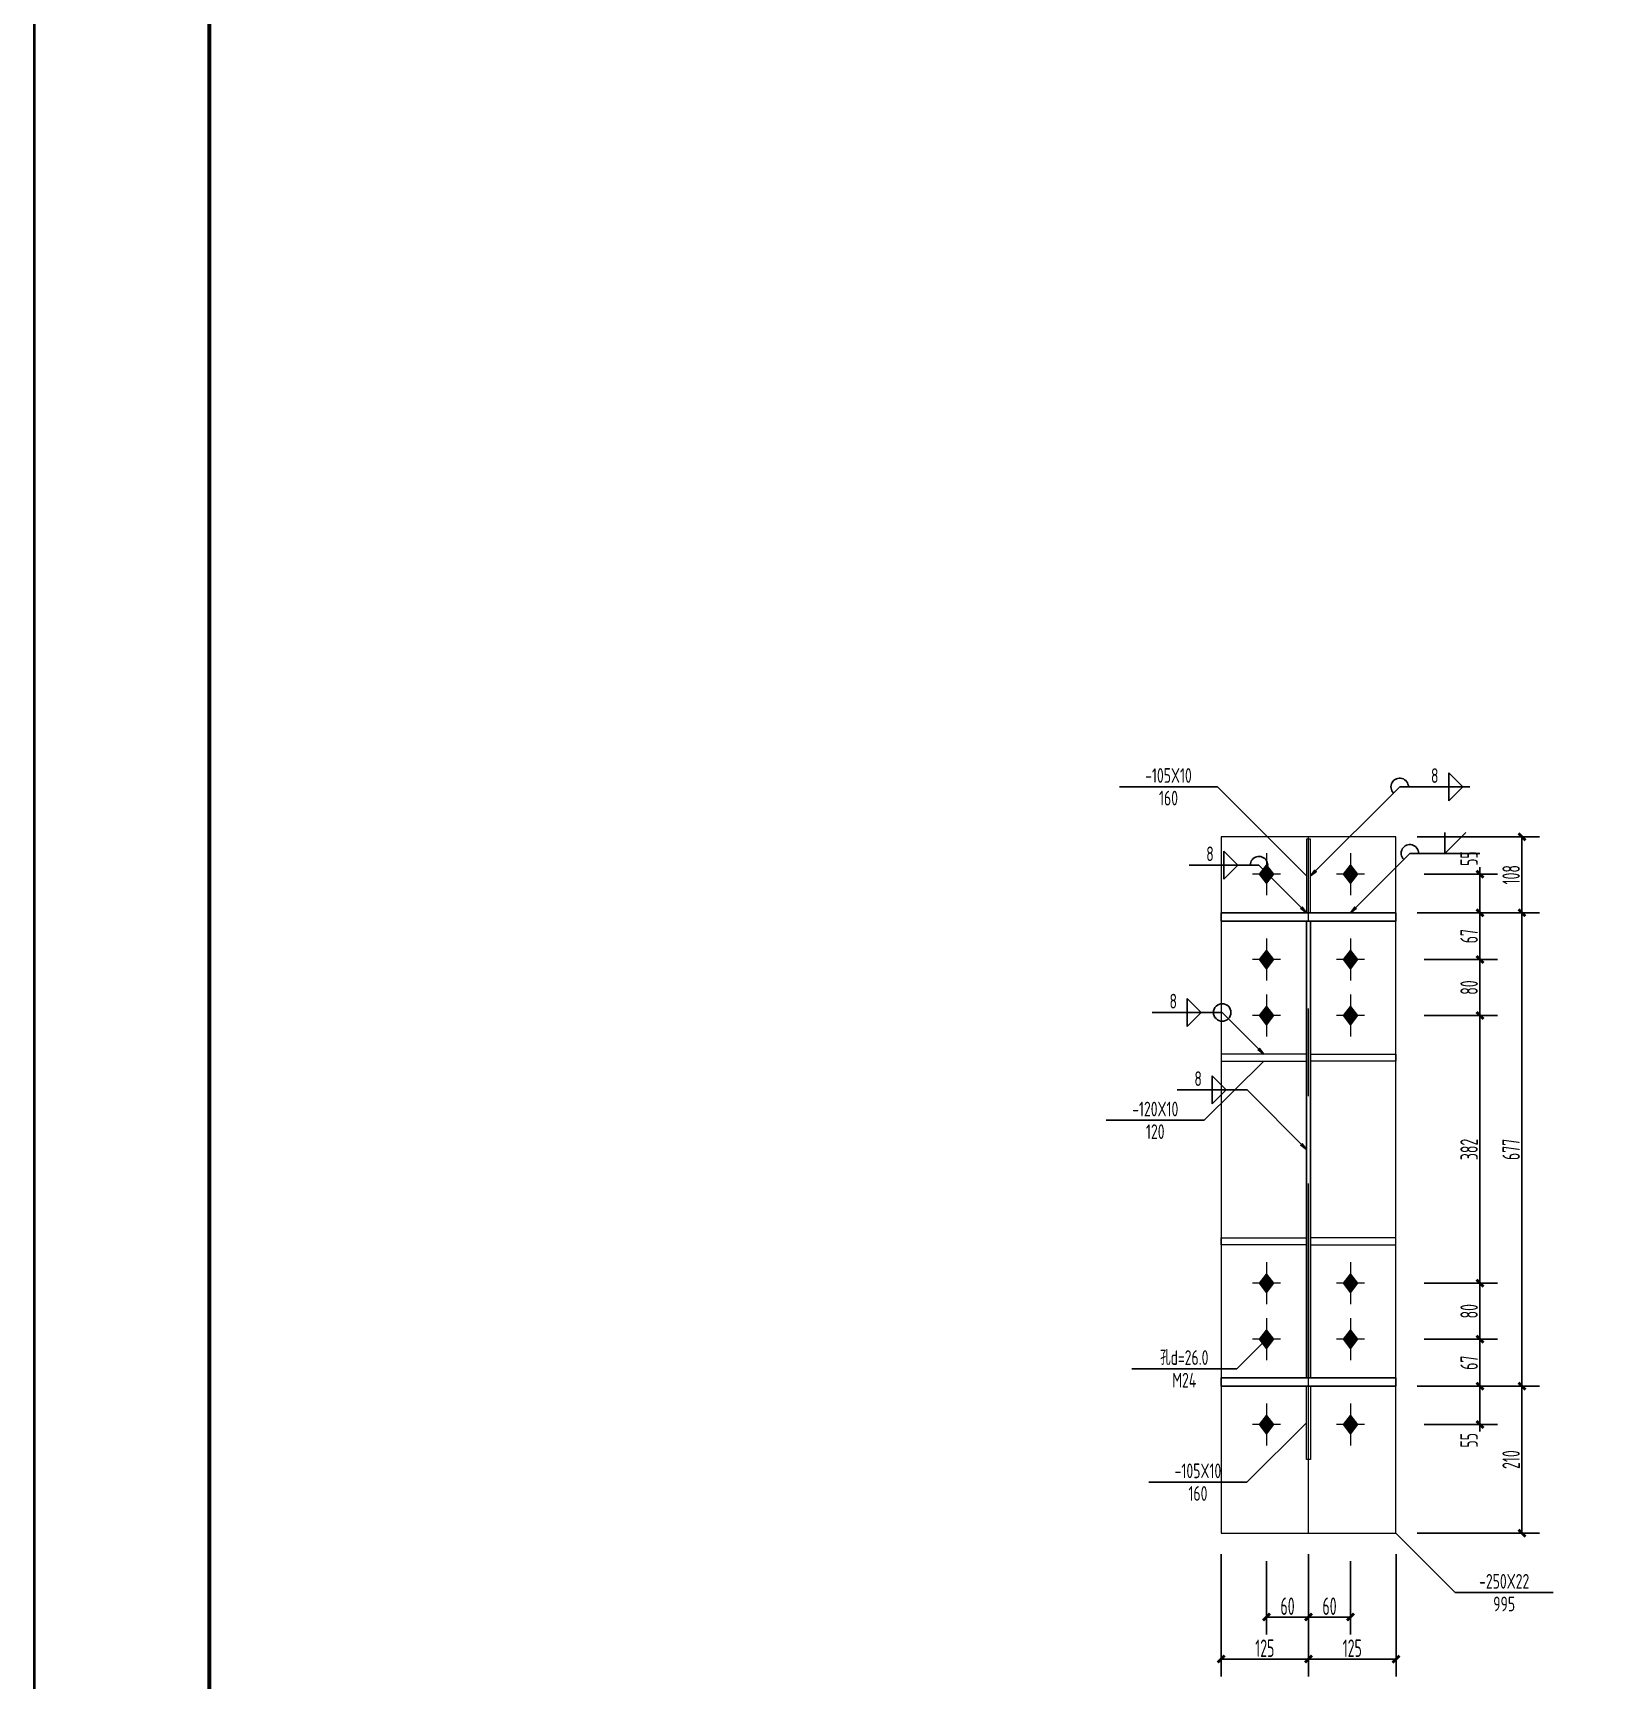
# Model space of a CAD drawing. Extents: x 447413 to 2975780, y -1432727 to 1301644.
# Drawn here: x 2253722 to 2276118, y -1145730 to -1122194 of the extents above; entities that cross this region are included whole.
import ezdxf
from ezdxf.enums import TextEntityAlignment as Align

# ---------------------------------------------------------------- set-up
doc = ezdxf.new("R2010")
doc.units = 0
doc.header["$LTSCALE"] = 1000
doc.header["$MEASUREMENT"] = 0
doc.linetypes.add('线型6', pattern=[8.75, 5, -1.25, 1.25, -1.25])
for name, color, linetype in [('10', 7, 'Continuous'), ('图框', 253, 'Continuous'), ('尺寸标注', 253, 'Continuous'), ('焊缝标注', 253, 'Continuous'), ('螺栓孔标注', 253, 'Continuous'), ('钢板标注', 253, 'Continuous')]:
    doc.layers.add(name, color=color, linetype=linetype)
doc.layers.add('20', color=2, linetype='Continuous', lineweight=18)
doc.styles.add('PkpmHz', font='Pkpmeng', dxfattribs={"width": 0.6, "bigfont": 'hztxt'})
doc.dimstyles.new('Pkpm_1.00', dxfattribs={"dimtxt": 250, "dimasz": 100, "dimexe": 250, "dimexo": 0.0625, "dimgap": 30, "dimtad": 1, "dimdec": 0, "dimrnd": 5, "dimzin": 0, "dimdsep": 46, "dimtxsty": 'PkpmHz', "dimblk1": 'ARCHTICK', "dimblk2": 'ARCHTICK', "dimsah": 1, "dimcen": 0.09, "dimadec": 0, "dimazin": 0, "dimtfac": 1, "dimtdec": 0, "dimtmove": 2, "dimatfit": 1, "dimfxl": 0, "dimtolj": 1, "dimtzin": 0, "dimarcsym": 0})

# ---------------------------------------------------------------- blocks, each defined once
blk = doc.blocks.new('A$C6B0021A6')
at = {"layer": '图框', "color": 2, "const_width": 40, "elevation": -84000}
blk.add_lwpolyline([(20, 84120), (118920, 84120), (118920, 20), (20, 20)], close=True, dxfattribs=at)
at = {"layer": '图框', "color": 153, "const_width": 58, "elevation": -84000}
blk.add_lwpolyline([(111420, 1020), (2520, 1020), (2520, 83120), (111420, 83120)], close=True, dxfattribs=at)
blk = doc.blocks.new('_ArchTick')
at = {"color": 0, "linetype": 'ByBlock', "const_width": 0.4}
blk.add_lwpolyline([(-0.5, -0.5), (0.5, 0.5)], dxfattribs=at)
blk = doc.blocks.new('*D552')
at = {"layer": 'Defpoints', "color": 0, "linetype": 'Continuous', "transparency": 16777216}
for p in [(2273202, -1134215), (2274402, -1134215), (2273202, -1134765)]:
    blk.add_point(p, dxfattribs=at)
at = {"layer": '尺寸标注', "color": 0, "linetype": 'Continuous', "lineweight": -2, "transparency": 16777216}
for p, q in [((2274402, -1134215), (2274402, -1134115)), ((2273602, -1134215), (2274652, -1134215)), ((2274402, -1134765), (2274402, -1134215)), ((2273602, -1134765), (2274652, -1134765)), ((2274402, -1134765), (2274402, -1134865))]:
    blk.add_line(p, q, dxfattribs=at)
at = {"layer": '尺寸标注', "color": 0, "linetype": 'Continuous', "lineweight": -2, "transparency": 16777216, "xscale": 100, "yscale": 100, "zscale": 100}
for p, rotation in [((2274402, -1134215), 270), ((2274402, -1134765), 90)]:
    blk.add_blockref('_ArchTick', p, dxfattribs=dict(at, rotation=rotation))
at = {"layer": '尺寸标注', "color": 0, "linetype": 'Continuous', "transparency": 16777216, "insert": (2274246, -1133991), "char_height": 250, "attachment_point": 5, "rotation": 90, "style": 'PkpmHz'}
blk.add_mtext('\\A1;55', dxfattribs=at)
blk = doc.blocks.new('*D553')
at = {"layer": 'Defpoints', "color": 0, "linetype": 'Continuous', "transparency": 16777216}
for p in [(2273202, -1134765), (2274402, -1134765), (2273202, -1135435)]:
    blk.add_point(p, dxfattribs=at)
at = {"layer": '尺寸标注', "color": 0, "linetype": 'Continuous', "lineweight": -2, "transparency": 16777216}
for p, q in [((2273602, -1134765), (2274652, -1134765)), ((2274402, -1135435), (2274402, -1134765)), ((2273602, -1135435), (2274652, -1135435))]:
    blk.add_line(p, q, dxfattribs=at)
at = {"layer": '尺寸标注', "color": 0, "linetype": 'Continuous', "lineweight": -2, "transparency": 16777216, "xscale": 100, "yscale": 100, "zscale": 100}
for p, rotation in [((2274402, -1134765), 90), ((2274402, -1135435), 270)]:
    blk.add_blockref('_ArchTick', p, dxfattribs=dict(at, rotation=rotation))
at = {"layer": '尺寸标注', "color": 0, "linetype": 'Continuous', "transparency": 16777216, "insert": (2274247, -1135100), "char_height": 250, "attachment_point": 5, "rotation": 90, "style": 'PkpmHz'}
blk.add_mtext('\\A1;67', dxfattribs=at)
blk = doc.blocks.new('*D554')
at = {"layer": 'Defpoints', "color": 0, "linetype": 'Continuous', "transparency": 16777216}
for p in [(2273202, -1135435), (2274402, -1135435), (2273202, -1136235)]:
    blk.add_point(p, dxfattribs=at)
at = {"layer": '尺寸标注', "color": 0, "linetype": 'Continuous', "lineweight": -2, "transparency": 16777216}
for p, q in [((2273602, -1135435), (2274652, -1135435)), ((2274402, -1136235), (2274402, -1135435)), ((2273602, -1136235), (2274652, -1136235))]:
    blk.add_line(p, q, dxfattribs=at)
at = {"layer": '尺寸标注', "color": 0, "linetype": 'Continuous', "lineweight": -2, "transparency": 16777216, "xscale": 100, "yscale": 100, "zscale": 100}
for p, rotation in [((2274402, -1135435), 90), ((2274402, -1136235), 270)]:
    blk.add_blockref('_ArchTick', p, dxfattribs=dict(at, rotation=rotation))
at = {"layer": '尺寸标注', "color": 0, "linetype": 'Continuous', "transparency": 16777216, "insert": (2274247, -1135835), "char_height": 250, "attachment_point": 5, "rotation": 90, "style": 'PkpmHz'}
blk.add_mtext('\\A1;80', dxfattribs=at)
blk = doc.blocks.new('*D555')
at = {"layer": 'Defpoints', "color": 0, "linetype": 'Continuous', "transparency": 16777216}
for p in [(2273202, -1141530), (2274402, -1141530), (2273202, -1142080)]:
    blk.add_point(p, dxfattribs=at)
at = {"layer": '尺寸标注', "color": 0, "linetype": 'Continuous', "lineweight": -2, "transparency": 16777216}
for p, q in [((2274402, -1141530), (2274402, -1141430)), ((2273602, -1141530), (2274652, -1141530)), ((2274402, -1142080), (2274402, -1141530)), ((2273602, -1142080), (2274652, -1142080)), ((2274402, -1142080), (2274402, -1142180))]:
    blk.add_line(p, q, dxfattribs=at)
at = {"layer": '尺寸标注', "color": 0, "linetype": 'Continuous', "lineweight": -2, "transparency": 16777216, "xscale": 100, "yscale": 100, "zscale": 100}
for p, rotation in [((2274402, -1141530), 270), ((2274402, -1142080), 90)]:
    blk.add_blockref('_ArchTick', p, dxfattribs=dict(at, rotation=rotation))
at = {"layer": '尺寸标注', "color": 0, "linetype": 'Continuous', "transparency": 16777216, "insert": (2274246, -1142304), "char_height": 250, "attachment_point": 5, "rotation": 90, "style": 'PkpmHz'}
blk.add_mtext('\\A1;55', dxfattribs=at)
blk = doc.blocks.new('*D556')
at = {"layer": 'Defpoints', "color": 0, "linetype": 'Continuous', "transparency": 16777216}
for p in [(2273202, -1140860), (2274402, -1140860), (2273202, -1141530)]:
    blk.add_point(p, dxfattribs=at)
at = {"layer": '尺寸标注', "color": 0, "linetype": 'Continuous', "lineweight": -2, "transparency": 16777216}
for p, q in [((2273602, -1140860), (2274652, -1140860)), ((2274402, -1141530), (2274402, -1140860)), ((2273602, -1141530), (2274652, -1141530))]:
    blk.add_line(p, q, dxfattribs=at)
at = {"layer": '尺寸标注', "color": 0, "linetype": 'Continuous', "lineweight": -2, "transparency": 16777216, "xscale": 100, "yscale": 100, "zscale": 100}
for p, rotation in [((2274402, -1140860), 90), ((2274402, -1141530), 270)]:
    blk.add_blockref('_ArchTick', p, dxfattribs=dict(at, rotation=rotation))
at = {"layer": '尺寸标注', "color": 0, "linetype": 'Continuous', "transparency": 16777216, "insert": (2274247, -1141195), "char_height": 250, "attachment_point": 5, "rotation": 90, "style": 'PkpmHz'}
blk.add_mtext('\\A1;67', dxfattribs=at)
blk = doc.blocks.new('*D557')
at = {"layer": 'Defpoints', "color": 0, "linetype": 'Continuous', "transparency": 16777216}
for p in [(2273202, -1140060), (2274402, -1140060), (2273202, -1140860)]:
    blk.add_point(p, dxfattribs=at)
at = {"layer": '尺寸标注', "color": 0, "linetype": 'Continuous', "lineweight": -2, "transparency": 16777216}
for p, q in [((2273602, -1140060), (2274652, -1140060)), ((2274402, -1140860), (2274402, -1140060)), ((2273602, -1140860), (2274652, -1140860))]:
    blk.add_line(p, q, dxfattribs=at)
at = {"layer": '尺寸标注', "color": 0, "linetype": 'Continuous', "lineweight": -2, "transparency": 16777216, "xscale": 100, "yscale": 100, "zscale": 100}
for p, rotation in [((2274402, -1140060), 90), ((2274402, -1140860), 270)]:
    blk.add_blockref('_ArchTick', p, dxfattribs=dict(at, rotation=rotation))
at = {"layer": '尺寸标注', "color": 0, "linetype": 'Continuous', "transparency": 16777216, "insert": (2274247, -1140460), "char_height": 250, "attachment_point": 5, "rotation": 90, "style": 'PkpmHz'}
blk.add_mtext('\\A1;80', dxfattribs=at)
blk = doc.blocks.new('*D558')
at = {"layer": 'Defpoints', "color": 0, "linetype": 'Continuous', "transparency": 16777216}
for p in [(2273202, -1136235), (2274402, -1136235), (2273202, -1140060)]:
    blk.add_point(p, dxfattribs=at)
at = {"layer": '尺寸标注', "color": 0, "linetype": 'Continuous', "lineweight": -2, "transparency": 16777216}
for p, q in [((2273602, -1136235), (2274652, -1136235)), ((2274402, -1140060), (2274402, -1136235)), ((2273602, -1140060), (2274652, -1140060))]:
    blk.add_line(p, q, dxfattribs=at)
at = {"layer": '尺寸标注', "color": 0, "linetype": 'Continuous', "lineweight": -2, "transparency": 16777216, "xscale": 100, "yscale": 100, "zscale": 100}
for p, rotation in [((2274402, -1136235), 90), ((2274402, -1140060), 270)]:
    blk.add_blockref('_ArchTick', p, dxfattribs=dict(at, rotation=rotation))
at = {"layer": '尺寸标注', "color": 0, "linetype": 'Continuous', "transparency": 16777216, "insert": (2274247, -1138148), "char_height": 250, "attachment_point": 5, "rotation": 90, "style": 'PkpmHz'}
blk.add_mtext('\\A1;382', dxfattribs=at)
blk = doc.blocks.new('*D559')
at = {"layer": 'Defpoints', "color": 0, "linetype": 'Continuous', "transparency": 16777216}
for p in [(2271352, -1143630), (2271952, -1143630), (2271952, -1144830)]:
    blk.add_point(p, dxfattribs=at)
at = {"layer": '尺寸标注', "color": 0, "linetype": 'Continuous', "lineweight": -2, "transparency": 16777216}
for p, q in [((2271352, -1144030), (2271352, -1145080)), ((2271952, -1144030), (2271952, -1145080)), ((2271352, -1144830), (2271952, -1144830))]:
    blk.add_line(p, q, dxfattribs=at)
at = {"layer": '尺寸标注', "color": 0, "linetype": 'Continuous', "lineweight": -2, "transparency": 16777216, "xscale": 100, "yscale": 100, "zscale": 100, "rotation": 180}
blk.add_blockref('_ArchTick', (2271352, -1144830), dxfattribs=at)
at = {"layer": '尺寸标注', "color": 0, "linetype": 'Continuous', "lineweight": -2, "transparency": 16777216, "xscale": 100, "yscale": 100, "zscale": 100}
blk.add_blockref('_ArchTick', (2271952, -1144830), dxfattribs=at)
at = {"layer": '尺寸标注', "color": 0, "linetype": 'Continuous', "transparency": 16777216, "insert": (2271652, -1144675), "char_height": 250, "attachment_point": 5, "style": 'PkpmHz'}
blk.add_mtext('\\A1;60', dxfattribs=at)
blk = doc.blocks.new('*D560')
at = {"layer": 'Defpoints', "color": 0, "linetype": 'Continuous', "transparency": 16777216}
for p in [(2271952, -1143630), (2272552, -1143630), (2272552, -1144830)]:
    blk.add_point(p, dxfattribs=at)
at = {"layer": '尺寸标注', "color": 0, "linetype": 'Continuous', "lineweight": -2, "transparency": 16777216}
for p, q in [((2271952, -1144030), (2271952, -1145080)), ((2272552, -1144030), (2272552, -1145080)), ((2271952, -1144830), (2272552, -1144830))]:
    blk.add_line(p, q, dxfattribs=at)
at = {"layer": '尺寸标注', "color": 0, "linetype": 'Continuous', "lineweight": -2, "transparency": 16777216, "xscale": 100, "yscale": 100, "zscale": 100, "rotation": 180}
blk.add_blockref('_ArchTick', (2271952, -1144830), dxfattribs=at)
at = {"layer": '尺寸标注', "color": 0, "linetype": 'Continuous', "lineweight": -2, "transparency": 16777216, "xscale": 100, "yscale": 100, "zscale": 100}
blk.add_blockref('_ArchTick', (2272552, -1144830), dxfattribs=at)
at = {"layer": '尺寸标注', "color": 0, "linetype": 'Continuous', "transparency": 16777216, "insert": (2272252, -1144675), "char_height": 250, "attachment_point": 5, "style": 'PkpmHz'}
blk.add_mtext('\\A1;60', dxfattribs=at)
blk = doc.blocks.new('*D561')
at = {"layer": 'Defpoints', "color": 0, "linetype": 'Continuous', "transparency": 16777216}
for p in [(2270702, -1143630), (2271952, -1143630), (2271952, -1145430)]:
    blk.add_point(p, dxfattribs=at)
at = {"layer": '尺寸标注', "color": 0, "linetype": 'Continuous', "lineweight": -2, "transparency": 16777216}
for p, q in [((2270702, -1143930), (2270702, -1145680)), ((2271952, -1143930), (2271952, -1145680)), ((2270702, -1145430), (2271952, -1145430))]:
    blk.add_line(p, q, dxfattribs=at)
at = {"layer": '尺寸标注', "color": 0, "linetype": 'Continuous', "lineweight": -2, "transparency": 16777216, "xscale": 100, "yscale": 100, "zscale": 100, "rotation": 180}
blk.add_blockref('_ArchTick', (2270702, -1145430), dxfattribs=at)
at = {"layer": '尺寸标注', "color": 0, "linetype": 'Continuous', "lineweight": -2, "transparency": 16777216, "xscale": 100, "yscale": 100, "zscale": 100}
blk.add_blockref('_ArchTick', (2271952, -1145430), dxfattribs=at)
at = {"layer": '尺寸标注', "color": 0, "linetype": 'Continuous', "transparency": 16777216, "insert": (2271327, -1145275), "char_height": 250, "attachment_point": 5, "style": 'PkpmHz'}
blk.add_mtext('\\A1;125', dxfattribs=at)
blk = doc.blocks.new('*D562')
at = {"layer": 'Defpoints', "color": 0, "linetype": 'Continuous', "transparency": 16777216}
for p in [(2271952, -1143630), (2273202, -1143630), (2273202, -1145430)]:
    blk.add_point(p, dxfattribs=at)
at = {"layer": '尺寸标注', "color": 0, "linetype": 'Continuous', "lineweight": -2, "transparency": 16777216}
for p, q in [((2271952, -1143930), (2271952, -1145680)), ((2273202, -1143930), (2273202, -1145680)), ((2271952, -1145430), (2273202, -1145430))]:
    blk.add_line(p, q, dxfattribs=at)
at = {"layer": '尺寸标注', "color": 0, "linetype": 'Continuous', "lineweight": -2, "transparency": 16777216, "xscale": 100, "yscale": 100, "zscale": 100, "rotation": 180}
blk.add_blockref('_ArchTick', (2271952, -1145430), dxfattribs=at)
at = {"layer": '尺寸标注', "color": 0, "linetype": 'Continuous', "lineweight": -2, "transparency": 16777216, "xscale": 100, "yscale": 100, "zscale": 100}
blk.add_blockref('_ArchTick', (2273202, -1145430), dxfattribs=at)
at = {"layer": '尺寸标注', "color": 0, "linetype": 'Continuous', "transparency": 16777216, "insert": (2272577, -1145275), "char_height": 250, "attachment_point": 5, "style": 'PkpmHz'}
blk.add_mtext('\\A1;125', dxfattribs=at)
blk = doc.blocks.new('*D563')
at = {"layer": 'Defpoints', "color": 0, "linetype": 'Continuous', "transparency": 16777216}
for p in [(2273202, -1141530), (2275002, -1141530), (2273202, -1143630)]:
    blk.add_point(p, dxfattribs=at)
at = {"layer": '尺寸标注', "color": 0, "linetype": 'Continuous', "lineweight": -2, "transparency": 16777216}
for p, q in [((2273502, -1141530), (2275252, -1141530)), ((2275002, -1143630), (2275002, -1141530)), ((2273502, -1143630), (2275252, -1143630))]:
    blk.add_line(p, q, dxfattribs=at)
at = {"layer": '尺寸标注', "color": 0, "linetype": 'Continuous', "lineweight": -2, "transparency": 16777216, "xscale": 100, "yscale": 100, "zscale": 100}
for p, rotation in [((2275002, -1141530), 90), ((2275002, -1143630), 270)]:
    blk.add_blockref('_ArchTick', p, dxfattribs=dict(at, rotation=rotation))
at = {"layer": '尺寸标注', "color": 0, "linetype": 'Continuous', "transparency": 16777216, "insert": (2274847, -1142580), "char_height": 250, "attachment_point": 5, "rotation": 90, "style": 'PkpmHz'}
blk.add_mtext('\\A1;210', dxfattribs=at)
blk = doc.blocks.new('*D564')
at = {"layer": 'Defpoints', "color": 0, "linetype": 'Continuous', "transparency": 16777216}
for p in [(2273202, -1134765), (2275002, -1134765), (2273202, -1141530)]:
    blk.add_point(p, dxfattribs=at)
at = {"layer": '尺寸标注', "color": 0, "linetype": 'Continuous', "lineweight": -2, "transparency": 16777216}
for p, q in [((2273502, -1134765), (2275252, -1134765)), ((2275002, -1141530), (2275002, -1134765)), ((2273502, -1141530), (2275252, -1141530))]:
    blk.add_line(p, q, dxfattribs=at)
at = {"layer": '尺寸标注', "color": 0, "linetype": 'Continuous', "lineweight": -2, "transparency": 16777216, "xscale": 100, "yscale": 100, "zscale": 100}
for p, rotation in [((2275002, -1134765), 90), ((2275002, -1141530), 270)]:
    blk.add_blockref('_ArchTick', p, dxfattribs=dict(at, rotation=rotation))
at = {"layer": '尺寸标注', "color": 0, "linetype": 'Continuous', "transparency": 16777216, "insert": (2274847, -1138148), "char_height": 250, "attachment_point": 5, "rotation": 90, "style": 'PkpmHz'}
blk.add_mtext('\\A1;677', dxfattribs=at)
blk = doc.blocks.new('*D565')
at = {"layer": 'Defpoints', "color": 0, "linetype": 'Continuous', "transparency": 16777216}
for p in [(2273202, -1133680), (2275002, -1133680), (2273202, -1134765)]:
    blk.add_point(p, dxfattribs=at)
at = {"layer": '尺寸标注', "color": 0, "linetype": 'Continuous', "lineweight": -2, "transparency": 16777216}
for p, q in [((2273502, -1133680), (2275252, -1133680)), ((2275002, -1134765), (2275002, -1133680)), ((2273502, -1134765), (2275252, -1134765))]:
    blk.add_line(p, q, dxfattribs=at)
at = {"layer": '尺寸标注', "color": 0, "linetype": 'Continuous', "lineweight": -2, "transparency": 16777216, "xscale": 100, "yscale": 100, "zscale": 100}
for p, rotation in [((2275002, -1133680), 90), ((2275002, -1134765), 270)]:
    blk.add_blockref('_ArchTick', p, dxfattribs=dict(at, rotation=rotation))
at = {"layer": '尺寸标注', "color": 0, "linetype": 'Continuous', "transparency": 16777216, "insert": (2274847, -1134223), "char_height": 250, "attachment_point": 5, "rotation": 90, "style": 'PkpmHz'}
blk.add_mtext('\\A1;108', dxfattribs=at)

msp = doc.modelspace()

# ---------------------------------------------------------------- hatches: boundary and pattern name
at = {"layer": '10'}
for points in [[(2271351.5, -1134085.1), (2271251.5, -1134215.1), (2271351.5, -1134345.1), (2271451.5, -1134215.1)], [(2272551.5, -1134085.1), (2272451.5, -1134215.1), (2272551.5, -1134345.1), (2272651.5, -1134215.1)], [(2271351.5, -1135305.1), (2271251.5, -1135435.1), (2271351.5, -1135565.1), (2271451.5, -1135435.1)], [(2272551.5, -1135305.1), (2272451.5, -1135435.1), (2272551.5, -1135565.1), (2272651.5, -1135435.1)], [(2271351.5, -1136105.1), (2271251.5, -1136235.1), (2271351.5, -1136365.1), (2271451.5, -1136235.1)], [(2272551.5, -1136105.1), (2272451.5, -1136235.1), (2272551.5, -1136365.1), (2272651.5, -1136235.1)], [(2271351.5, -1139930.1), (2271251.5, -1140060.1), (2271351.5, -1140190.1), (2271451.5, -1140060.1)], [(2272551.5, -1139930.1), (2272451.5, -1140060.1), (2272551.5, -1140190.1), (2272651.5, -1140060.1)], [(2271351.5, -1140730.1), (2271251.5, -1140860.1), (2271351.5, -1140990.1), (2271451.5, -1140860.1)], [(2272551.5, -1140730.1), (2272451.5, -1140860.1), (2272551.5, -1140990.1), (2272651.5, -1140860.1)], [(2271351.5, -1141950.1), (2271251.5, -1142080.1), (2271351.5, -1142210.1), (2271451.5, -1142080.1)], [(2272551.5, -1141950.1), (2272451.5, -1142080.1), (2272551.5, -1142210.1), (2272651.5, -1142080.1)]]:
    msp.add_hatch(color=1, dxfattribs=at).paths.add_polyline_path(points)
at = {"layer": '焊缝标注'}
for points in [[(2271981.5, -1134240.1), (2272062.9, -1134180), (2272041.7, -1134158.8)], [(2271921.5, -1134765.1), (2271861.5, -1134683.7), (2271840.3, -1134704.9)], [(2272551.5, -1134765.1), (2272632.9, -1134705), (2272611.7, -1134683.8)], [(2271311.5, -1136785.1), (2271251.5, -1136703.7), (2271230.3, -1136724.9)], [(2271921.5, -1138147.6), (2271861.5, -1138066.2), (2271840.3, -1138087.4)]]:
    msp.add_hatch(color=256, dxfattribs=at).paths.add_polyline_path(points)

# ---------------------------------------------------------------- linework, layer by layer
at = {"layer": '10', "linetype": '线型6', "lineweight": 18}
msp.add_line((2271951.5, -1143635.1), (2271951.5, -1133675.1), dxfattribs=at)
at = {"layer": '10', "color": 9, "lineweight": 18}
for p, q in [((2271351.5, -1133915.1), (2271351.5, -1134515.1)), ((2272551.5, -1133915.1), (2272551.5, -1134515.1)), ((2271551.5, -1134215.1), (2271151.5, -1134215.1)), ((2272751.5, -1134215.1), (2272351.5, -1134215.1)), ((2271351.5, -1135135.1), (2271351.5, -1135735.1)), ((2272551.5, -1135135.1), (2272551.5, -1135735.1)), ((2271551.5, -1135435.1), (2271151.5, -1135435.1)), ((2272751.5, -1135435.1), (2272351.5, -1135435.1)), ((2271351.5, -1135935.1), (2271351.5, -1136535.1)), ((2272551.5, -1135935.1), (2272551.5, -1136535.1)), ((2271551.5, -1136235.1), (2271151.5, -1136235.1)), ((2272751.5, -1136235.1), (2272351.5, -1136235.1)), ((2271351.5, -1139760.1), (2271351.5, -1140360.1)), ((2272551.5, -1139760.1), (2272551.5, -1140360.1)), ((2271551.5, -1140060.1), (2271151.5, -1140060.1)), ((2272751.5, -1140060.1), (2272351.5, -1140060.1)), ((2271351.5, -1140560.1), (2271351.5, -1141160.1)), ((2272551.5, -1140560.1), (2272551.5, -1141160.1)), ((2271551.5, -1140860.1), (2271151.5, -1140860.1)), ((2272751.5, -1140860.1), (2272351.5, -1140860.1)), ((2271351.5, -1141780.1), (2271351.5, -1142380.1)), ((2272551.5, -1141780.1), (2272551.5, -1142380.1)), ((2271551.5, -1142080.1), (2271151.5, -1142080.1)), ((2272751.5, -1142080.1), (2272351.5, -1142080.1))]:
    msp.add_line(p, q, dxfattribs=at)
at = {"layer": '10', "color": 3}
for p, q in [((2273201.5, -1134765.1), (2270701.5, -1134765.1)), ((2270701.5, -1134765.1), (2270701.5, -1134885.1)), ((2270701.5, -1134885.1), (2273201.5, -1134885.1)), ((2271921.5, -1141410.1), (2271921.5, -1134885.1)), ((2271981.5, -1141410.1), (2271981.5, -1134885.1)), ((2273201.5, -1134885.1), (2273201.5, -1134765.1)), ((2273201.5, -1141410.1), (2270701.5, -1141410.1)), ((2270701.5, -1141410.1), (2270701.5, -1141530.1)), ((2273201.5, -1141530.1), (2273201.5, -1141410.1)), ((2270701.5, -1141530.1), (2273201.5, -1141530.1))]:
    msp.add_line(p, q, dxfattribs=at)
at = {"layer": '10', "color": 1, "linetype": 'Continuous'}
for points in [[(2271351.5, -1134085.1), (2271251.5, -1134215.1), (2271351.5, -1134345.1), (2271451.5, -1134215.1)], [(2272551.5, -1134085.1), (2272451.5, -1134215.1), (2272551.5, -1134345.1), (2272651.5, -1134215.1)], [(2271351.5, -1135305.1), (2271251.5, -1135435.1), (2271351.5, -1135565.1), (2271451.5, -1135435.1)], [(2272551.5, -1135305.1), (2272451.5, -1135435.1), (2272551.5, -1135565.1), (2272651.5, -1135435.1)], [(2271351.5, -1136105.1), (2271251.5, -1136235.1), (2271351.5, -1136365.1), (2271451.5, -1136235.1)], [(2272551.5, -1136105.1), (2272451.5, -1136235.1), (2272551.5, -1136365.1), (2272651.5, -1136235.1)], [(2271351.5, -1139930.1), (2271251.5, -1140060.1), (2271351.5, -1140190.1), (2271451.5, -1140060.1)], [(2272551.5, -1139930.1), (2272451.5, -1140060.1), (2272551.5, -1140190.1), (2272651.5, -1140060.1)], [(2271351.5, -1140730.1), (2271251.5, -1140860.1), (2271351.5, -1140990.1), (2271451.5, -1140860.1)], [(2272551.5, -1140730.1), (2272451.5, -1140860.1), (2272551.5, -1140990.1), (2272651.5, -1140860.1)], [(2271351.5, -1141950.1), (2271251.5, -1142080.1), (2271351.5, -1142210.1), (2271451.5, -1142080.1)], [(2272551.5, -1141950.1), (2272451.5, -1142080.1), (2272551.5, -1142210.1), (2272651.5, -1142080.1)]]:
    msp.add_lwpolyline(points, close=True, dxfattribs=at)
at = {"layer": '20'}
for p, q in [((2273201.5, -1133680.1), (2270701.5, -1133680.1)), ((2270701.5, -1133680.1), (2270701.5, -1143630.1)), ((2271981.5, -1133715.1), (2271921.5, -1133715.1)), ((2271921.5, -1133715.1), (2271921.5, -1134765.1)), ((2271981.5, -1134765.1), (2271981.5, -1133715.1)), ((2273201.5, -1143630.1), (2273201.5, -1133680.1)), ((2271921.5, -1134765.1), (2271981.5, -1134765.1)), ((2271921.5, -1136785.1), (2270701.5, -1136785.1)), ((2270701.5, -1136785.1), (2270701.5, -1136885.1)), ((2271921.5, -1136885.1), (2271921.5, -1136785.1)), ((2271981.5, -1136785.1), (2273201.5, -1136785.1)), ((2271981.5, -1136885.1), (2271981.5, -1136785.1)), ((2273201.5, -1136785.1), (2273201.5, -1136885.1)), ((2270701.5, -1136885.1), (2271921.5, -1136885.1)), ((2273201.5, -1136885.1), (2271981.5, -1136885.1)), ((2270701.5, -1139510.1), (2270701.5, -1139410.1)), ((2270701.5, -1139410.1), (2271921.5, -1139410.1)), ((2271921.5, -1139510.1), (2270701.5, -1139510.1)), ((2271921.5, -1139410.1), (2271921.5, -1139510.1)), ((2273201.5, -1139410.1), (2271981.5, -1139410.1)), ((2271981.5, -1139410.1), (2271981.5, -1139510.1)), ((2271981.5, -1139510.1), (2273201.5, -1139510.1)), ((2273201.5, -1139510.1), (2273201.5, -1139410.1)), ((2271921.5, -1141530.1), (2271981.5, -1141530.1)), ((2271921.5, -1142580.1), (2271921.5, -1141530.1)), ((2271981.5, -1141530.1), (2271981.5, -1142580.1)), ((2271981.5, -1142580.1), (2271921.5, -1142580.1)), ((2270701.5, -1143630.1), (2273201.5, -1143630.1))]:
    msp.add_line(p, q, dxfattribs=at)
at = {"layer": '焊缝标注'}
for p, q in [((2273954.8, -1132767.8), (2274154.8, -1132967.8)), ((2273954.8, -1132967.8), (2273954.8, -1132767.8)), ((2271981.5, -1134240.1), (2273254.8, -1132967.8)), ((2273254.8, -1132967.8), (2274254.8, -1132967.8)), ((2273954.8, -1133167.8), (2274154.8, -1132967.8)), ((2273954.8, -1132967.8), (2273954.8, -1133167.8)), ((2273900.4, -1133916.9), (2273900.4, -1133616.9)), ((2273900.4, -1133916.9), (2274200.4, -1133616.9)), ((2270943.5, -1134085.5), (2270743.5, -1133885.5)), ((2270743.5, -1134085.5), (2270743.5, -1133885.5)), ((2272551.5, -1134765.1), (2273400.4, -1133916.9)), ((2273400.4, -1133916.9), (2274400.4, -1133916.9)), ((2271243.5, -1134085.5), (2270243.5, -1134085.5)), ((2270943.5, -1134085.5), (2270743.5, -1134285.5)), ((2270743.5, -1134085.5), (2270743.5, -1134285.5)), ((2271921.5, -1134765.1), (2271243.5, -1134085.5)), ((2270418.3, -1136190.4), (2270218.3, -1135990.4)), ((2270218.3, -1136190.4), (2270218.3, -1135990.4)), ((2270718.3, -1136190.4), (2269718.3, -1136190.4)), ((2270418.3, -1136190.4), (2270218.3, -1136390.4)), ((2270218.3, -1136190.4), (2270218.3, -1136390.4)), ((2271311.5, -1136785.1), (2270718.3, -1136190.4)), ((2270774, -1137298.1), (2270574, -1137098.1)), ((2270574, -1137298.1), (2270574, -1137098.1)), ((2271074, -1137298.1), (2270074, -1137298.1)), ((2270774, -1137298.1), (2270574, -1137498.1)), ((2270574, -1137298.1), (2270574, -1137498.1)), ((2271921.5, -1138147.6), (2271074, -1137298.1))]:
    msp.add_line(p, q, dxfattribs=at)
at = {"layer": '焊缝标注', "linetype": 'Continuous'}
for points in [[(2271981.5, -1134240.1), (2272062.9, -1134180), (2272041.7, -1134158.8)], [(2271921.5, -1134765.1), (2271861.5, -1134683.7), (2271840.3, -1134704.9)], [(2272551.5, -1134765.1), (2272632.9, -1134705), (2272611.7, -1134683.8)], [(2271311.5, -1136785.1), (2271251.5, -1136703.7), (2271230.3, -1136724.9)], [(2271921.5, -1138147.6), (2271861.5, -1138066.2), (2271840.3, -1138087.4)]]:
    msp.add_lwpolyline(points, close=True, dxfattribs=at)
at = {"layer": '焊缝标注'}
msp.add_circle((2270718.3, -1136190.4), 125, dxfattribs=at)
for centre, start, end in [((2273254.8, -1132967.8), 0, 224.97719), ((2271243.5, -1134085.5), 314.93158, 180), ((2273400.4, -1133916.9), 0, 224.9772)]:
    msp.add_arc(centre, 125, start, end, dxfattribs=at)
at = {"layer": '螺栓孔标注'}
for p, q in [((2271351.5, -1140860.1), (2270926.4, -1141283.5)), ((2270926.4, -1141283.5), (2269426.4, -1141283.5))]:
    msp.add_line(p, q, dxfattribs=at)
at = {"layer": '螺栓孔标注', "const_width": 0.1}
msp.add_lwpolyline([(2271351.6, -1140860.1, 1), (2271351.5, -1140860.1, 1)], format="xyb", close=True, dxfattribs=at)
at = {"layer": '钢板标注'}
for p, q in [((2270650.3, -1132965.8), (2269250.3, -1132965.8)), ((2271921.5, -1134240.1), (2270650.3, -1132965.8)), ((2271311.5, -1136885.1), (2270461.3, -1137731.9)), ((2270461.3, -1137731.9), (2269061.3, -1137731.9)), ((2271921.5, -1142055.1), (2271071.3, -1142902)), ((2271071.3, -1142902), (2269671.3, -1142902)), ((2273201.5, -1143630.1), (2274047.7, -1144481)), ((2274047.7, -1144481), (2275447.7, -1144481))]:
    msp.add_line(p, q, dxfattribs=at)
at = {"layer": '钢板标注', "const_width": 0.1}
for points in [[(2271921.6, -1134240.1, 1), (2271921.5, -1134240.1, 1)], [(2271311.6, -1136885.1, 1), (2271311.5, -1136885.1, 1)], [(2271921.6, -1142055.1, 1), (2271921.5, -1142055.1, 1)], [(2273201.6, -1143630.1, 1), (2273201.5, -1143630.1, 1)]]:
    msp.add_lwpolyline(points, format="xyb", close=True, dxfattribs=at)

# ---------------------------------------------------------------- block references
msp.add_blockref('A$C6B0021A6', (2253722, -1174571.1))

# ---------------------------------------------------------------- texts
at = {"layer": '焊缝标注', "style": 'PkpmHz', "width": 0.71}
for p in [(2273754.8, -1132911.2), (2270543.5, -1134028.8), (2270018.3, -1136133.8), (2270374, -1137241.4)]:
    msp.add_text('8', height=210, dxfattribs=at).set_placement(p, align=Align.CENTER)
at = {"layer": '螺栓孔标注', "style": 'PkpmHz', "width": 0.71}
msp.add_text('孔d=26.0', height=210, dxfattribs=at).set_placement((2270176.4, -1141226.9), align=Align.CENTER)
msp.add_text('M24', height=210, dxfattribs=at).set_placement((2270176.4, -1141340.1), align=Align.TOP_CENTER)
at = {"layer": '钢板标注', "style": 'PkpmHz', "width": 0.71}
for s, p in [('-105X10', (2269950.3, -1132909.2)), ('-120X10', (2269761.3, -1137675.3)), ('-105X10', (2270371.3, -1142845.3)), ('-250X22', (2274747.7, -1144424.4))]:
    msp.add_text(s, height=210, dxfattribs=at).set_placement(p, align=Align.CENTER)
for s, p in [('160', (2269950.3, -1133022.4)), ('120', (2269761.3, -1137788.5)), ('160', (2270371.3, -1142958.6)), ('995', (2274747.7, -1144537.6))]:
    msp.add_text(s, height=210, dxfattribs=at).set_placement(p, align=Align.TOP_CENTER)

# ---------------------------------------------------------------- dimensions: what is measured, and where the dimension line sits
at = {"layer": '尺寸标注', "linetype": 'Continuous'}
for base, p1, p2, text, override, picture, middle in [((2275001.5, -1133680.1), (2273201.5, -1134765.1), (2273201.5, -1133680.1), '108', {"dimexo": 300, "dimtih": 0, "dimtoh": 0}, '*D565', (2274846.5, -1134222.6)), ((2274401.5, -1134765.1), (2273201.5, -1135435.1), (2273201.5, -1134765.1), '67', {"dimexo": 400, "dimtih": 0, "dimtoh": 0}, '*D553', (2274246.5, -1135100.1)), ((2275001.5, -1134765.1), (2273201.5, -1141530.1), (2273201.5, -1134765.1), '677', {"dimexo": 300, "dimtih": 0, "dimtoh": 0}, '*D564', (2274846.5, -1138147.6)), ((2274401.5, -1135435.1), (2273201.5, -1136235.1), (2273201.5, -1135435.1), '80', {"dimexo": 400, "dimtih": 0, "dimtoh": 0}, '*D554', (2274246.5, -1135835.1)), ((2274401.5, -1136235.1), (2273201.5, -1140060.1), (2273201.5, -1136235.1), '382', {"dimexo": 400, "dimtih": 0, "dimtoh": 0}, '*D558', (2274246.5, -1138147.6)), ((2274401.5, -1140060.1), (2273201.5, -1140860.1), (2273201.5, -1140060.1), '80', {"dimexo": 400, "dimtih": 0, "dimtoh": 0}, '*D557', (2274246.5, -1140460.1)), ((2274401.5, -1140860.1), (2273201.5, -1141530.1), (2273201.5, -1140860.1), '67', {"dimexo": 400, "dimtih": 0, "dimtoh": 0}, '*D556', (2274246.5, -1141195.1)), ((2275001.5, -1141530.1), (2273201.5, -1143630.1), (2273201.5, -1141530.1), '210', {"dimexo": 300, "dimtih": 0, "dimtoh": 0}, '*D563', (2274846.5, -1142580.1))]:
    dim = msp.add_linear_dim(base=base, p1=p1, p2=p2, angle=90, text=text, dimstyle='Pkpm_1.00', override=override, dxfattribs=at)
    dim.commit()
    dim.dimension.update_dxf_attribs({"geometry": picture, "text_midpoint": middle})
for base, p1, p2, picture, middle in [((2274401.5, -1134215.1), (2273201.5, -1134765.1), (2273201.5, -1134215.1), '*D552', (2274246.3, -1133991.5)), ((2274401.5, -1141530.1), (2273201.5, -1142080.1), (2273201.5, -1141530.1), '*D555', (2274246.3, -1142303.7))]:
    dim = msp.add_linear_dim(base=base, p1=p1, p2=p2, angle=90, text='55', dimstyle='Pkpm_1.00', override={"dimexo": 400, "dimtih": 0, "dimtoh": 0}, dxfattribs=at)
    dim.commit()
    dim.dimension.update_dxf_attribs({"geometry": picture, "text_midpoint": middle, "dimtype": 128})
for base, p1, p2, text, override, picture, middle in [((2271951.5, -1145430.1), (2270701.5, -1143630.1), (2271951.5, -1143630.1), '125', {"dimexo": 300, "dimtih": 0, "dimtoh": 0}, '*D561', (2271326.5, -1145275.1)), ((2271951.5, -1144830.1), (2271351.5, -1143630.1), (2271951.5, -1143630.1), '60', {"dimexo": 400, "dimtih": 0, "dimtoh": 0}, '*D559', (2271651.5, -1144675.1)), ((2272551.5, -1144830.1), (2271951.5, -1143630.1), (2272551.5, -1143630.1), '60', {"dimexo": 400, "dimtih": 0, "dimtoh": 0}, '*D560', (2272251.5, -1144675.1)), ((2273201.5, -1145430.1), (2271951.5, -1143630.1), (2273201.5, -1143630.1), '125', {"dimexo": 300, "dimtih": 0, "dimtoh": 0}, '*D562', (2272576.5, -1145275.1))]:
    dim = msp.add_linear_dim(base=base, p1=p1, p2=p2, text=text, dimstyle='Pkpm_1.00', override=override, dxfattribs=at)
    dim.commit()
    dim.dimension.update_dxf_attribs({"geometry": picture, "text_midpoint": middle})

doc.saveas('drawing.dxf')
